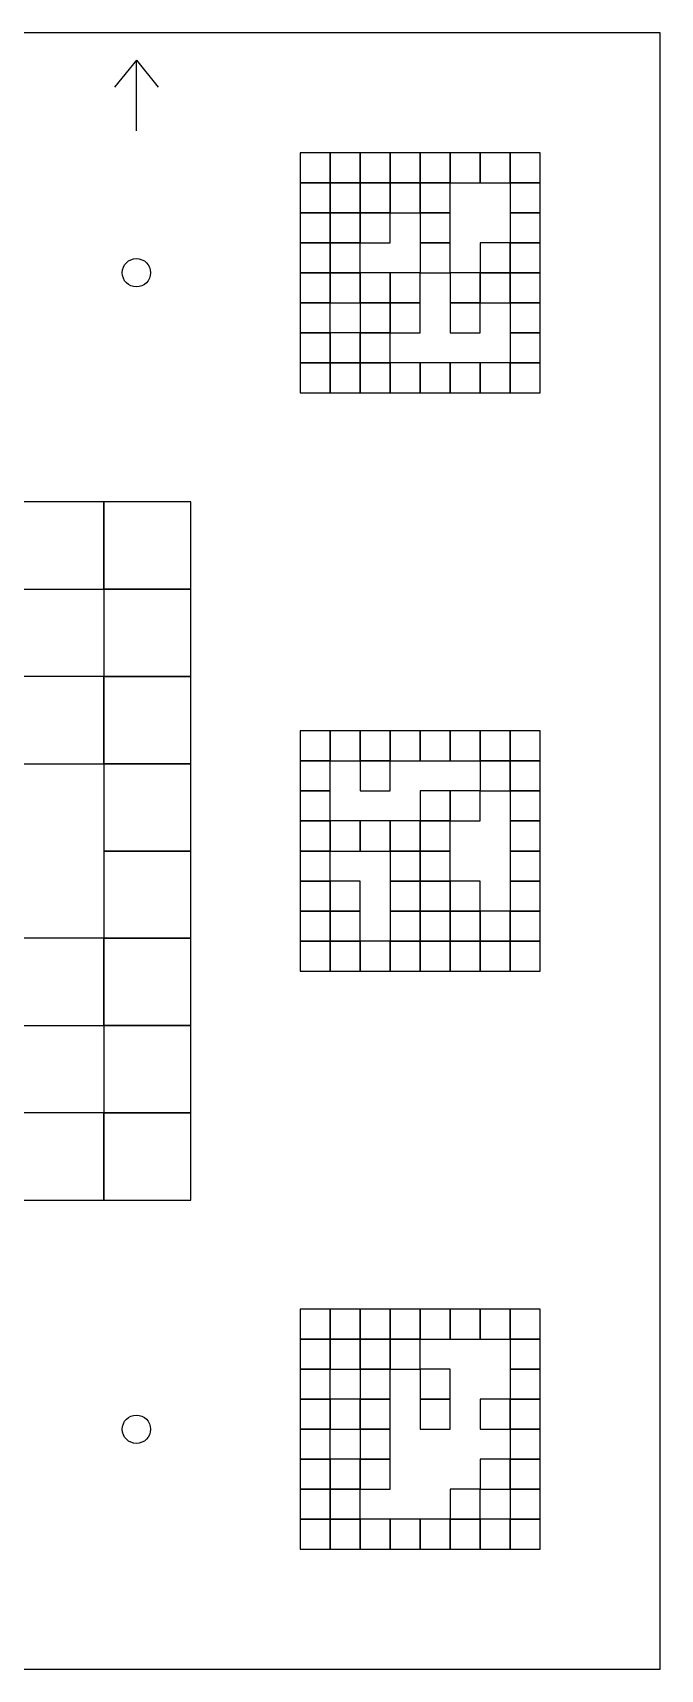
# Model space of a CAD drawing. Extents: x 0 to 1260, y 0 to 1580.
# Drawn here: x 185 to 300, y 0 to 300 of the extents above; entities that cross this region are included whole.
import ezdxf

# ---------------------------------------------------------------- set-up
doc = ezdxf.new("R2010")
doc.units = 0
for name, color, linetype in [('BLACK_POCKET', 7, 'CONTINUOUS'), ('CUT', 7, 'CONTINUOUS'), ('MOUNT_HOLE', 6, 'CONTINUOUS'), ('ORIENTATION', 7, 'CONTINUOUS')]:
    doc.layers.add(name, color=color, linetype=linetype)

msp = doc.modelspace()

# ---------------------------------------------------------------- linework, layer by layer
at = {"layer": 'BLACK_POCKET'}
for p, q in [((239.5, 278), (234, 278)), ((234, 278), (234, 272.5)), ((239.5, 272.5), (239.5, 278)), ((245, 278), (239.5, 278)), ((239.5, 278), (239.5, 272.5)), ((245, 272.5), (245, 278)), ((250.5, 278), (245, 278)), ((245, 278), (245, 272.5)), ((250.5, 272.5), (250.5, 278)), ((256, 278), (250.5, 278)), ((250.5, 278), (250.5, 272.5)), ((256, 272.5), (256, 278)), ((261.5, 278), (256, 278)), ((256, 278), (256, 272.5)), ((261.5, 272.5), (261.5, 278)), ((267, 278), (261.5, 278)), ((261.5, 278), (261.5, 272.5)), ((267, 272.5), (267, 278)), ((272.5, 278), (267, 278)), ((267, 278), (267, 272.5)), ((272.5, 272.5), (272.5, 278)), ((278, 278), (272.5, 278)), ((272.5, 278), (272.5, 272.5)), ((278, 272.5), (278, 278)), ((234, 272.5), (239.5, 272.5)), ((239.5, 272.5), (234, 272.5)), ((234, 272.5), (234, 267)), ((239.5, 272.5), (245, 272.5)), ((239.5, 267), (239.5, 272.5)), ((245, 272.5), (239.5, 272.5)), ((239.5, 272.5), (239.5, 267)), ((245, 272.5), (250.5, 272.5)), ((245, 267), (245, 272.5)), ((250.5, 272.5), (245, 272.5)), ((245, 272.5), (245, 267)), ((250.5, 272.5), (256, 272.5)), ((250.5, 267), (250.5, 272.5)), ((256, 272.5), (250.5, 272.5)), ((250.5, 272.5), (250.5, 267)), ((256, 272.5), (261.5, 272.5)), ((256, 267), (256, 272.5)), ((261.5, 272.5), (256, 272.5)), ((256, 272.5), (256, 267)), ((261.5, 272.5), (267, 272.5)), ((261.5, 267), (261.5, 272.5)), ((267, 272.5), (272.5, 272.5)), ((272.5, 272.5), (278, 272.5)), ((278, 272.5), (272.5, 272.5)), ((272.5, 272.5), (272.5, 267)), ((278, 267), (278, 272.5)), ((234, 267), (239.5, 267)), ((239.5, 267), (234, 267)), ((234, 267), (234, 261.5)), ((239.5, 267), (245, 267)), ((239.5, 261.5), (239.5, 267)), ((245, 267), (239.5, 267)), ((239.5, 267), (239.5, 261.5)), ((245, 267), (250.5, 267)), ((245, 261.5), (245, 267)), ((250.5, 267), (245, 267)), ((245, 267), (245, 261.5)), ((250.5, 267), (256, 267)), ((250.5, 261.5), (250.5, 267)), ((256, 267), (261.5, 267)), ((261.5, 267), (256, 267)), ((256, 267), (256, 261.5)), ((261.5, 261.5), (261.5, 267)), ((272.5, 267), (278, 267)), ((278, 267), (272.5, 267)), ((272.5, 267), (272.5, 261.5)), ((278, 261.5), (278, 267)), ((234, 261.5), (239.5, 261.5)), ((239.5, 261.5), (234, 261.5)), ((234, 261.5), (234, 256)), ((239.5, 261.5), (245, 261.5)), ((239.5, 256), (239.5, 261.5)), ((245, 261.5), (239.5, 261.5)), ((239.5, 261.5), (239.5, 256)), ((245, 261.5), (250.5, 261.5)), ((245, 256), (245, 261.5)), ((256, 261.5), (261.5, 261.5)), ((261.5, 261.5), (256, 261.5)), ((256, 261.5), (256, 256)), ((261.5, 256), (261.5, 261.5)), ((272.5, 261.5), (267, 261.5)), ((267, 261.5), (267, 256)), ((272.5, 261.5), (278, 261.5)), ((272.5, 256), (272.5, 261.5)), ((278, 261.5), (272.5, 261.5)), ((272.5, 261.5), (272.5, 256)), ((278, 256), (278, 261.5)), ((234, 256), (239.5, 256)), ((239.5, 256), (234, 256)), ((234, 256), (234, 250.5)), ((239.5, 256), (245, 256)), ((239.5, 250.5), (239.5, 256)), ((245, 256), (239.5, 256)), ((239.5, 256), (239.5, 250.5)), ((245, 250.5), (245, 256)), ((250.5, 256), (245, 256)), ((245, 256), (245, 250.5)), ((250.5, 250.5), (250.5, 256)), ((256, 256), (250.5, 256)), ((250.5, 256), (250.5, 250.5)), ((256, 256), (261.5, 256)), ((256, 250.5), (256, 256)), ((267, 256), (261.5, 256)), ((261.5, 256), (261.5, 250.5)), ((267, 256), (272.5, 256)), ((267, 250.5), (267, 256)), ((272.5, 256), (267, 256)), ((267, 256), (267, 250.5)), ((272.5, 256), (278, 256)), ((272.5, 250.5), (272.5, 256)), ((278, 256), (272.5, 256)), ((272.5, 256), (272.5, 250.5)), ((278, 250.5), (278, 256)), ((234, 250.5), (239.5, 250.5)), ((239.5, 250.5), (234, 250.5)), ((234, 250.5), (234, 245)), ((239.5, 250.5), (245, 250.5)), ((239.5, 245), (239.5, 250.5)), ((245, 250.5), (250.5, 250.5)), ((250.5, 250.5), (245, 250.5)), ((245, 250.5), (245, 245)), ((250.5, 250.5), (256, 250.5)), ((250.5, 245), (250.5, 250.5)), ((256, 250.5), (250.5, 250.5)), ((250.5, 250.5), (250.5, 245)), ((256, 245), (256, 250.5)), ((261.5, 250.5), (267, 250.5)), ((267, 250.5), (261.5, 250.5)), ((261.5, 250.5), (261.5, 245)), ((267, 250.5), (272.5, 250.5)), ((267, 245), (267, 250.5)), ((272.5, 250.5), (278, 250.5)), ((278, 250.5), (272.5, 250.5)), ((272.5, 250.5), (272.5, 245)), ((278, 245), (278, 250.5)), ((234, 245), (239.5, 245)), ((239.5, 245), (234, 245)), ((234, 245), (234, 239.5)), ((239.5, 239.5), (239.5, 245)), ((245, 245), (239.5, 245)), ((239.5, 245), (239.5, 239.5)), ((245, 245), (250.5, 245)), ((245, 239.5), (245, 245)), ((250.5, 245), (245, 245)), ((245, 245), (245, 239.5)), ((250.5, 245), (256, 245)), ((250.5, 239.5), (250.5, 245)), ((261.5, 245), (267, 245)), ((272.5, 245), (278, 245)), ((278, 245), (272.5, 245)), ((272.5, 245), (272.5, 239.5)), ((278, 239.5), (278, 245)), ((234, 239.5), (239.5, 239.5)), ((239.5, 239.5), (234, 239.5)), ((234, 239.5), (234, 234)), ((239.5, 239.5), (245, 239.5)), ((239.5, 234), (239.5, 239.5)), ((245, 239.5), (239.5, 239.5)), ((239.5, 239.5), (239.5, 234)), ((245, 239.5), (250.5, 239.5)), ((245, 234), (245, 239.5)), ((250.5, 239.5), (245, 239.5)), ((245, 239.5), (245, 234)), ((250.5, 234), (250.5, 239.5)), ((256, 239.5), (250.5, 239.5)), ((250.5, 239.5), (250.5, 234)), ((256, 234), (256, 239.5)), ((261.5, 239.5), (256, 239.5)), ((256, 239.5), (256, 234)), ((261.5, 234), (261.5, 239.5)), ((267, 239.5), (261.5, 239.5)), ((261.5, 239.5), (261.5, 234)), ((267, 234), (267, 239.5)), ((272.5, 239.5), (267, 239.5)), ((267, 239.5), (267, 234)), ((272.5, 239.5), (278, 239.5)), ((272.5, 234), (272.5, 239.5)), ((278, 239.5), (272.5, 239.5)), ((272.5, 239.5), (272.5, 234)), ((278, 234), (278, 239.5)), ((234, 234), (239.5, 234)), ((239.5, 234), (245, 234)), ((245, 234), (250.5, 234)), ((250.5, 234), (256, 234)), ((256, 234), (261.5, 234)), ((261.5, 234), (267, 234)), ((267, 234), (272.5, 234)), ((272.5, 234), (278, 234)), ((198, 214), (182, 214)), ((198, 198), (198, 214)), ((214, 214), (198, 214)), ((198, 214), (198, 198)), ((214, 198), (214, 214)), ((182, 198), (198, 198)), ((198, 198), (214, 198)), ((214, 198), (198, 198)), ((198, 198), (198, 182)), ((214, 182), (214, 198)), ((198, 182), (182, 182)), ((198, 182), (214, 182)), ((198, 166), (198, 182)), ((214, 182), (198, 182)), ((198, 182), (198, 166)), ((214, 166), (214, 182)), ((239.5, 172), (234, 172)), ((234, 172), (234, 166.5)), ((239.5, 166.5), (239.5, 172)), ((245, 172), (239.5, 172)), ((239.5, 172), (239.5, 166.5)), ((245, 166.5), (245, 172)), ((250.5, 172), (245, 172)), ((245, 172), (245, 166.5)), ((250.5, 166.5), (250.5, 172)), ((256, 172), (250.5, 172)), ((250.5, 172), (250.5, 166.5)), ((256, 166.5), (256, 172)), ((261.5, 172), (256, 172)), ((256, 172), (256, 166.5)), ((261.5, 166.5), (261.5, 172)), ((267, 172), (261.5, 172)), ((261.5, 172), (261.5, 166.5)), ((267, 166.5), (267, 172)), ((272.5, 172), (267, 172)), ((267, 172), (267, 166.5)), ((272.5, 166.5), (272.5, 172)), ((278, 172), (272.5, 172)), ((272.5, 172), (272.5, 166.5)), ((278, 166.5), (278, 172)), ((182, 166), (198, 166)), ((198, 166), (214, 166)), ((214, 166), (198, 166)), ((198, 166), (198, 150)), ((214, 150), (214, 166)), ((234, 166.5), (239.5, 166.5)), ((239.5, 166.5), (234, 166.5)), ((234, 166.5), (234, 161)), ((239.5, 166.5), (245, 166.5)), ((239.5, 161), (239.5, 166.5)), ((245, 166.5), (250.5, 166.5)), ((250.5, 166.5), (245, 166.5)), ((245, 166.5), (245, 161)), ((250.5, 166.5), (256, 166.5)), ((250.5, 161), (250.5, 166.5)), ((256, 166.5), (261.5, 166.5)), ((261.5, 166.5), (267, 166.5)), ((267, 166.5), (272.5, 166.5)), ((272.5, 166.5), (267, 166.5)), ((267, 166.5), (267, 161)), ((272.5, 166.5), (278, 166.5)), ((272.5, 161), (272.5, 166.5)), ((278, 166.5), (272.5, 166.5)), ((272.5, 166.5), (272.5, 161)), ((278, 161), (278, 166.5)), ((234, 161), (239.5, 161)), ((239.5, 161), (234, 161)), ((234, 161), (234, 155.5)), ((239.5, 155.5), (239.5, 161)), ((245, 161), (250.5, 161)), ((261.5, 161), (256, 161)), ((256, 161), (256, 155.5)), ((261.5, 155.5), (261.5, 161)), ((267, 161), (261.5, 161)), ((261.5, 161), (261.5, 155.5)), ((267, 161), (272.5, 161)), ((267, 155.5), (267, 161)), ((272.5, 161), (278, 161)), ((278, 161), (272.5, 161)), ((272.5, 161), (272.5, 155.5)), ((278, 155.5), (278, 161)), ((234, 155.5), (239.5, 155.5)), ((239.5, 155.5), (234, 155.5)), ((234, 155.5), (234, 150)), ((239.5, 150), (239.5, 155.5)), ((245, 155.5), (239.5, 155.5)), ((239.5, 155.5), (239.5, 150)), ((245, 150), (245, 155.5)), ((250.5, 155.5), (245, 155.5)), ((245, 155.5), (245, 150)), ((250.5, 150), (250.5, 155.5)), ((256, 155.5), (250.5, 155.5)), ((250.5, 155.5), (250.5, 150)), ((256, 155.5), (261.5, 155.5)), ((256, 150), (256, 155.5)), ((261.5, 155.5), (256, 155.5)), ((256, 155.5), (256, 150)), ((261.5, 155.5), (267, 155.5)), ((261.5, 150), (261.5, 155.5)), ((272.5, 155.5), (278, 155.5)), ((278, 155.5), (272.5, 155.5)), ((272.5, 155.5), (272.5, 150)), ((278, 150), (278, 155.5)), ((198, 150), (214, 150)), ((214, 150), (198, 150)), ((198, 150), (198, 134)), ((214, 134), (214, 150)), ((234, 150), (239.5, 150)), ((239.5, 150), (234, 150)), ((234, 150), (234, 144.5)), ((239.5, 150), (245, 150)), ((239.5, 144.5), (239.5, 150)), ((245, 150), (250.5, 150)), ((250.5, 150), (256, 150)), ((256, 150), (250.5, 150)), ((250.5, 150), (250.5, 144.5)), ((256, 150), (261.5, 150)), ((256, 144.5), (256, 150)), ((261.5, 150), (256, 150)), ((256, 150), (256, 144.5)), ((261.5, 144.5), (261.5, 150)), ((272.5, 150), (278, 150)), ((278, 150), (272.5, 150)), ((272.5, 150), (272.5, 144.5)), ((278, 144.5), (278, 150)), ((234, 144.5), (239.5, 144.5)), ((239.5, 144.5), (234, 144.5)), ((234, 144.5), (234, 139)), ((239.5, 139), (239.5, 144.5)), ((245, 144.5), (239.5, 144.5)), ((239.5, 144.5), (239.5, 139)), ((245, 139), (245, 144.5)), ((250.5, 144.5), (256, 144.5)), ((256, 144.5), (250.5, 144.5)), ((250.5, 144.5), (250.5, 139)), ((256, 144.5), (261.5, 144.5)), ((256, 139), (256, 144.5)), ((261.5, 144.5), (256, 144.5)), ((256, 144.5), (256, 139)), ((261.5, 139), (261.5, 144.5)), ((267, 144.5), (261.5, 144.5)), ((261.5, 144.5), (261.5, 139)), ((267, 139), (267, 144.5)), ((272.5, 144.5), (278, 144.5)), ((278, 144.5), (272.5, 144.5)), ((272.5, 144.5), (272.5, 139)), ((278, 139), (278, 144.5)), ((234, 139), (239.5, 139)), ((239.5, 139), (234, 139)), ((234, 139), (234, 133.5)), ((239.5, 139), (245, 139)), ((239.5, 133.5), (239.5, 139)), ((245, 139), (239.5, 139)), ((239.5, 139), (239.5, 133.5)), ((245, 133.5), (245, 139)), ((250.5, 139), (256, 139)), ((256, 139), (250.5, 139)), ((250.5, 139), (250.5, 133.5)), ((256, 139), (261.5, 139)), ((256, 133.5), (256, 139)), ((261.5, 139), (256, 139)), ((256, 139), (256, 133.5)), ((261.5, 139), (267, 139)), ((261.5, 133.5), (261.5, 139)), ((267, 139), (261.5, 139)), ((261.5, 139), (261.5, 133.5)), ((267, 133.5), (267, 139)), ((272.5, 139), (267, 139)), ((267, 139), (267, 133.5)), ((272.5, 139), (278, 139)), ((272.5, 133.5), (272.5, 139)), ((278, 139), (272.5, 139)), ((272.5, 139), (272.5, 133.5)), ((278, 133.5), (278, 139)), ((198, 134), (182, 134)), ((198, 134), (214, 134)), ((198, 118), (198, 134)), ((214, 134), (198, 134)), ((198, 134), (198, 118)), ((214, 118), (214, 134)), ((234, 133.5), (239.5, 133.5)), ((239.5, 133.5), (234, 133.5)), ((234, 133.5), (234, 128)), ((239.5, 133.5), (245, 133.5)), ((239.5, 128), (239.5, 133.5)), ((245, 133.5), (239.5, 133.5)), ((239.5, 133.5), (239.5, 128)), ((245, 128), (245, 133.5)), ((250.5, 133.5), (245, 133.5)), ((245, 133.5), (245, 128)), ((250.5, 133.5), (256, 133.5)), ((250.5, 128), (250.5, 133.5)), ((256, 133.5), (250.5, 133.5)), ((250.5, 133.5), (250.5, 128)), ((256, 133.5), (261.5, 133.5)), ((256, 128), (256, 133.5)), ((261.5, 133.5), (256, 133.5)), ((256, 133.5), (256, 128)), ((261.5, 133.5), (267, 133.5)), ((261.5, 128), (261.5, 133.5)), ((267, 133.5), (261.5, 133.5)), ((261.5, 133.5), (261.5, 128)), ((267, 133.5), (272.5, 133.5)), ((267, 128), (267, 133.5)), ((272.5, 133.5), (267, 133.5)), ((267, 133.5), (267, 128)), ((272.5, 133.5), (278, 133.5)), ((272.5, 128), (272.5, 133.5)), ((278, 133.5), (272.5, 133.5)), ((272.5, 133.5), (272.5, 128)), ((278, 128), (278, 133.5)), ((234, 128), (239.5, 128)), ((239.5, 128), (245, 128)), ((245, 128), (250.5, 128)), ((250.5, 128), (256, 128)), ((256, 128), (261.5, 128)), ((261.5, 128), (267, 128)), ((267, 128), (272.5, 128)), ((272.5, 128), (278, 128)), ((182, 118), (198, 118)), ((198, 118), (214, 118)), ((214, 118), (198, 118)), ((198, 118), (198, 102)), ((214, 102), (214, 118)), ((198, 102), (182, 102)), ((198, 102), (214, 102)), ((198, 86), (198, 102)), ((214, 102), (198, 102)), ((198, 102), (198, 86)), ((214, 86), (214, 102)), ((182, 86), (198, 86)), ((198, 86), (214, 86)), ((239.5, 66), (234, 66)), ((234, 66), (234, 60.5)), ((239.5, 60.5), (239.5, 66)), ((245, 66), (239.5, 66)), ((239.5, 66), (239.5, 60.5)), ((245, 60.5), (245, 66)), ((250.5, 66), (245, 66)), ((245, 66), (245, 60.5)), ((250.5, 60.5), (250.5, 66)), ((256, 66), (250.5, 66)), ((250.5, 66), (250.5, 60.5)), ((256, 60.5), (256, 66)), ((261.5, 66), (256, 66)), ((256, 66), (256, 60.5)), ((261.5, 60.5), (261.5, 66)), ((267, 66), (261.5, 66)), ((261.5, 66), (261.5, 60.5)), ((267, 60.5), (267, 66)), ((272.5, 66), (267, 66)), ((267, 66), (267, 60.5)), ((272.5, 60.5), (272.5, 66)), ((278, 66), (272.5, 66)), ((272.5, 66), (272.5, 60.5)), ((278, 60.5), (278, 66)), ((234, 60.5), (239.5, 60.5)), ((239.5, 60.5), (234, 60.5)), ((234, 60.5), (234, 55)), ((239.5, 60.5), (245, 60.5)), ((239.5, 55), (239.5, 60.5)), ((245, 60.5), (239.5, 60.5)), ((239.5, 60.5), (239.5, 55)), ((245, 60.5), (250.5, 60.5)), ((245, 55), (245, 60.5)), ((250.5, 60.5), (245, 60.5)), ((245, 60.5), (245, 55)), ((250.5, 60.5), (256, 60.5)), ((250.5, 55), (250.5, 60.5)), ((256, 60.5), (250.5, 60.5)), ((250.5, 60.5), (250.5, 55)), ((256, 60.5), (261.5, 60.5)), ((256, 55), (256, 60.5)), ((261.5, 60.5), (267, 60.5)), ((267, 60.5), (272.5, 60.5)), ((272.5, 60.5), (278, 60.5)), ((278, 60.5), (272.5, 60.5)), ((272.5, 60.5), (272.5, 55)), ((278, 55), (278, 60.5)), ((234, 55), (239.5, 55)), ((239.5, 55), (234, 55)), ((234, 55), (234, 49.5)), ((239.5, 55), (245, 55)), ((239.5, 49.5), (239.5, 55)), ((245, 55), (250.5, 55)), ((250.5, 55), (245, 55)), ((245, 55), (245, 49.5)), ((250.5, 55), (256, 55)), ((250.5, 49.5), (250.5, 55)), ((261.5, 55), (256, 55)), ((256, 55), (256, 49.5)), ((261.5, 49.5), (261.5, 55)), ((272.5, 55), (278, 55)), ((278, 55), (272.5, 55)), ((272.5, 55), (272.5, 49.5)), ((278, 49.5), (278, 55)), ((234, 49.5), (239.5, 49.5)), ((239.5, 49.5), (234, 49.5)), ((234, 49.5), (234, 44)), ((239.5, 44), (239.5, 49.5)), ((245, 49.5), (239.5, 49.5)), ((239.5, 49.5), (239.5, 44)), ((245, 49.5), (250.5, 49.5)), ((245, 44), (245, 49.5)), ((250.5, 49.5), (245, 49.5)), ((245, 49.5), (245, 44)), ((250.5, 44), (250.5, 49.5)), ((256, 49.5), (261.5, 49.5)), ((261.5, 49.5), (256, 49.5)), ((256, 49.5), (256, 44)), ((261.5, 44), (261.5, 49.5)), ((272.5, 49.5), (267, 49.5)), ((267, 49.5), (267, 44)), ((272.5, 49.5), (278, 49.5)), ((272.5, 44), (272.5, 49.5)), ((278, 49.5), (272.5, 49.5)), ((272.5, 49.5), (272.5, 44)), ((278, 44), (278, 49.5)), ((234, 44), (239.5, 44)), ((239.5, 44), (234, 44)), ((234, 44), (234, 38.5)), ((239.5, 44), (245, 44)), ((239.5, 38.5), (239.5, 44)), ((245, 44), (250.5, 44)), ((250.5, 44), (245, 44)), ((245, 44), (245, 38.5)), ((250.5, 38.5), (250.5, 44)), ((256, 44), (261.5, 44)), ((267, 44), (272.5, 44)), ((272.5, 44), (278, 44)), ((278, 44), (272.5, 44)), ((272.5, 44), (272.5, 38.5)), ((278, 38.5), (278, 44)), ((234, 38.5), (239.5, 38.5)), ((239.5, 38.5), (234, 38.5)), ((234, 38.5), (234, 33)), ((239.5, 33), (239.5, 38.5)), ((245, 38.5), (239.5, 38.5)), ((239.5, 38.5), (239.5, 33)), ((245, 38.5), (250.5, 38.5)), ((245, 33), (245, 38.5)), ((250.5, 38.5), (245, 38.5)), ((245, 38.5), (245, 33)), ((250.5, 33), (250.5, 38.5)), ((272.5, 38.5), (267, 38.5)), ((267, 38.5), (267, 33)), ((272.5, 38.5), (278, 38.5)), ((272.5, 33), (272.5, 38.5)), ((278, 38.5), (272.5, 38.5)), ((272.5, 38.5), (272.5, 33)), ((278, 33), (278, 38.5)), ((234, 33), (239.5, 33)), ((239.5, 33), (234, 33)), ((234, 33), (234, 27.5)), ((239.5, 33), (245, 33)), ((239.5, 27.5), (239.5, 33)), ((245, 33), (239.5, 33)), ((239.5, 33), (239.5, 27.5)), ((245, 33), (250.5, 33)), ((245, 27.5), (245, 33)), ((267, 33), (261.5, 33)), ((261.5, 33), (261.5, 27.5)), ((267, 33), (272.5, 33)), ((267, 27.5), (267, 33)), ((272.5, 33), (278, 33)), ((278, 33), (272.5, 33)), ((272.5, 33), (272.5, 27.5)), ((278, 27.5), (278, 33)), ((234, 27.5), (239.5, 27.5)), ((239.5, 27.5), (234, 27.5)), ((234, 27.5), (234, 22)), ((239.5, 27.5), (245, 27.5)), ((239.5, 22), (239.5, 27.5)), ((245, 27.5), (239.5, 27.5)), ((239.5, 27.5), (239.5, 22)), ((245, 22), (245, 27.5)), ((250.5, 27.5), (245, 27.5)), ((245, 27.5), (245, 22)), ((250.5, 22), (250.5, 27.5)), ((256, 27.5), (250.5, 27.5)), ((250.5, 27.5), (250.5, 22)), ((256, 22), (256, 27.5)), ((261.5, 27.5), (256, 27.5)), ((256, 27.5), (256, 22)), ((261.5, 27.5), (267, 27.5)), ((261.5, 22), (261.5, 27.5)), ((267, 27.5), (261.5, 27.5)), ((261.5, 27.5), (261.5, 22)), ((267, 22), (267, 27.5)), ((272.5, 27.5), (267, 27.5)), ((267, 27.5), (267, 22)), ((272.5, 27.5), (278, 27.5)), ((272.5, 22), (272.5, 27.5)), ((278, 27.5), (272.5, 27.5)), ((272.5, 27.5), (272.5, 22)), ((278, 22), (278, 27.5)), ((234, 22), (239.5, 22)), ((239.5, 22), (245, 22)), ((245, 22), (250.5, 22)), ((250.5, 22), (256, 22)), ((256, 22), (261.5, 22)), ((261.5, 22), (267, 22)), ((267, 22), (272.5, 22)), ((272.5, 22), (278, 22))]:
    msp.add_line(p, q, dxfattribs=at)
at = {"layer": 'CUT'}
for p, q in [((300, 300), (0, 300)), ((300, 0), (300, 300)), ((0, 0), (300, 0))]:
    msp.add_line(p, q, dxfattribs=at)
at = {"layer": 'MOUNT_HOLE'}
for centre in [(204, 256), (204, 44)]:
    msp.add_circle(centre, 2.6, dxfattribs=at)
at = {"layer": 'ORIENTATION'}
for p, q in [((204, 295), (200, 290)), ((204, 282), (204, 295)), ((204, 295), (208, 290))]:
    msp.add_line(p, q, dxfattribs=at)

doc.saveas('drawing.dxf')
